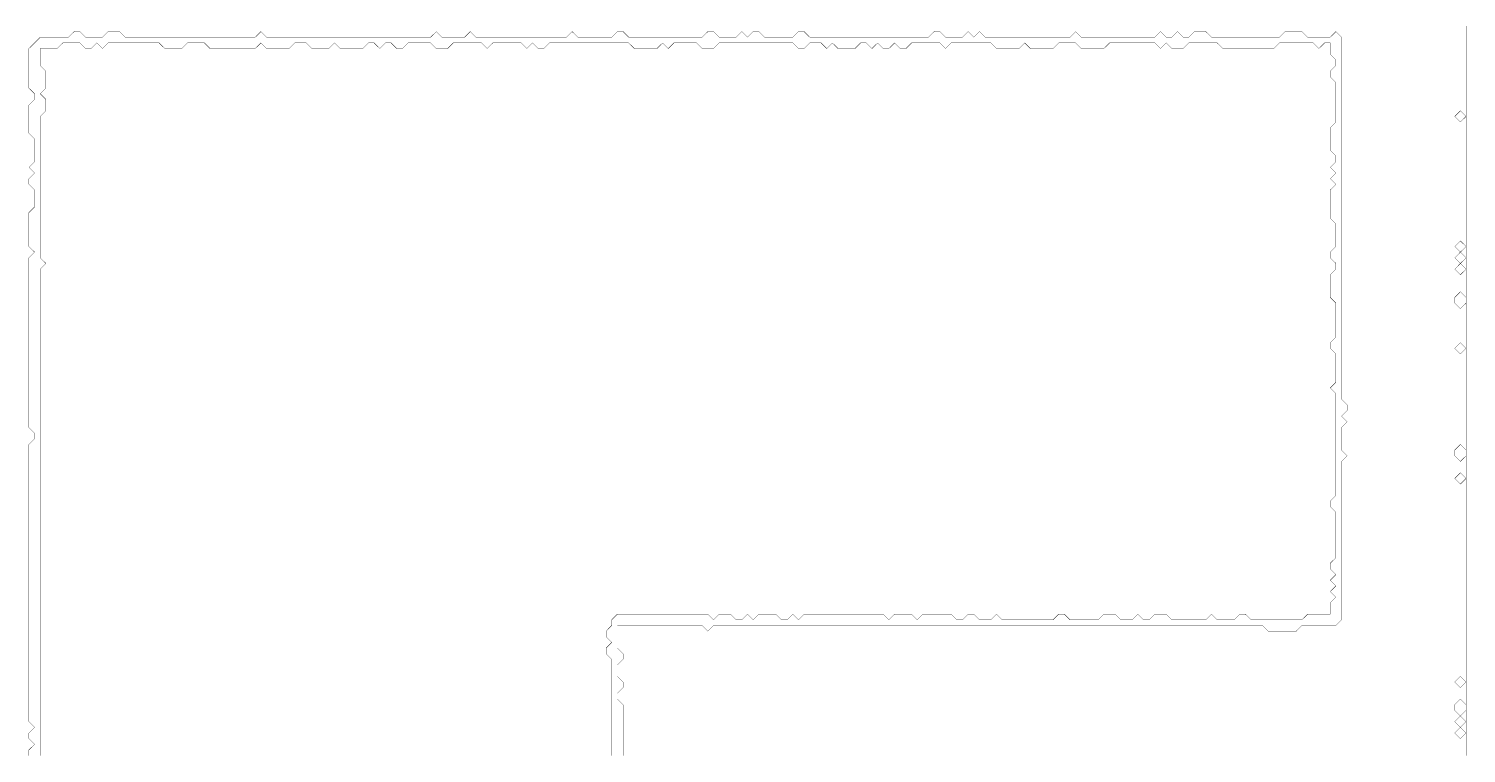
# Model space of a CAD drawing. Header units: metres. Extents: x 0 to 5079, y -5079 to 0.
# Drawn here: x 2554 to 5079, y -3813 to -2540 of the extents above; entities that cross this region are included whole.
import ezdxf

# ---------------------------------------------------------------- set-up
doc = ezdxf.new("R2010")
doc.units = ezdxf.units.M
doc.layers.add('conductor', color=1, linetype='Continuous')
doc.layers.add('substrate', color=5, linetype='Continuous')

msp = doc.modelspace()

# ---------------------------------------------------------------- linework, layer by layer
at = {"layer": 'conductor', "const_width": 0.5}
msp.add_lwpolyline([(3578.2, -3816.8), (3578.2, -3806.8), (3578.2, -3796.9), (3578.2, -3786.9), (3578.2, -3777), (3578.2, -3767.1), (3578.2, -3757.1), (3578.2, -3747.2), (3578.2, -3737.2), (3578.2, -3727.3), (3578.2, -3717.4), (3578.2, -3707.4), (3578.2, -3697.5), (3578.2, -3687.5), (3578.2, -3677.6), (3578.2, -3667.7), (3578.2, -3657.7), (3578.2, -3647.8), (3568.3, -3637.8), (3568.3, -3627.9), (3578.2, -3618), (3568.3, -3608), (3568.3, -3598.1), (3578.2, -3588.1), (3578.2, -3578.2), (3588.1, -3568.3), (3598.1, -3568.3), (3608, -3568.3), (3618, -3568.3), (3627.9, -3568.3), (3637.8, -3568.3), (3647.8, -3568.3), (3657.7, -3568.3), (3667.7, -3568.3), (3677.6, -3568.3), (3687.5, -3568.3), (3697.5, -3568.3), (3707.4, -3568.3), (3717.4, -3568.3), (3727.3, -3568.3), (3737.2, -3568.3), (3747.2, -3568.3), (3757.1, -3578.2), (3767.1, -3568.3), (3777, -3568.3), (3786.9, -3568.3), (3796.9, -3578.2), (3806.8, -3578.2), (3816.8, -3568.3), (3826.7, -3578.2), (3836.6, -3568.3), (3846.6, -3568.3), (3856.5, -3568.3), (3866.4, -3568.3), (3876.4, -3578.2), (3886.3, -3578.2), (3896.3, -3568.3), (3906.2, -3578.2), (3916.1, -3568.3), (3926.1, -3568.3), (3936, -3568.3), (3946, -3568.3), (3955.9, -3568.3), (3965.8, -3568.3), (3975.8, -3568.3), (3985.7, -3568.3), (3995.7, -3568.3), (4005.6, -3568.3), (4015.5, -3568.3), (4025.5, -3568.3), (4035.4, -3568.3), (4045.4, -3568.3), (4055.3, -3568.3), (4065.2, -3578.2), (4075.2, -3568.3), (4085.1, -3568.3), (4095.1, -3568.3), (4105, -3568.3), (4114.9, -3578.2), (4124.9, -3568.3), (4134.8, -3568.3), (4144.8, -3568.3), (4154.7, -3568.3), (4164.6, -3568.3), (4174.6, -3568.3), (4184.5, -3578.2), (4194.4, -3578.2), (4204.4, -3568.3), (4214.3, -3568.3), (4224.3, -3578.2), (4234.2, -3578.2), (4244.1, -3578.2), (4254.1, -3568.3), (4264, -3578.2), (4274, -3578.2), (4283.9, -3578.2), (4293.8, -3578.2), (4303.8, -3578.2), (4313.7, -3578.2), (4323.7, -3578.2), (4333.6, -3578.2), (4343.5, -3578.2), (4353.5, -3578.2), (4363.4, -3568.3), (4373.4, -3568.3), (4383.3, -3578.2), (4393.2, -3578.2), (4403.2, -3578.2), (4413.1, -3578.2), (4423.1, -3578.2), (4433, -3578.2), (4442.9, -3568.3), (4452.9, -3568.3), (4462.8, -3568.3), (4472.8, -3578.2), (4482.7, -3578.2), (4492.6, -3578.2), (4502.6, -3568.3), (4512.5, -3578.2), (4522.5, -3578.2), (4532.4, -3568.3), (4542.3, -3568.3), (4552.3, -3568.3), (4562.2, -3578.2), (4572.1, -3578.2), (4582.1, -3578.2), (4592, -3578.2), (4602, -3578.2), (4611.9, -3578.2), (4621.8, -3578.2), (4631.8, -3568.3), (4641.7, -3578.2), (4651.7, -3578.2), (4661.6, -3578.2), (4671.5, -3578.2), (4681.5, -3568.3), (4691.4, -3568.3), (4701.4, -3578.2), (4711.3, -3578.2), (4721.2, -3578.2), (4731.2, -3578.2), (4741.1, -3578.2), (4751.1, -3578.2), (4761, -3578.2), (4770.9, -3578.2), (4780.9, -3578.2), (4790.8, -3578.2), (4800.8, -3568.3), (4810.7, -3568.3), (4820.6, -3568.3), (4830.6, -3568.3), (4840.5, -3568.3), (4840.5, -3558.3), (4840.5, -3548.4), (4850.5, -3538.4), (4840.5, -3528.5), (4850.5, -3518.6), (4840.5, -3508.6), (4850.5, -3498.7), (4840.5, -3488.7), (4840.5, -3478.8), (4850.5, -3468.9), (4850.5, -3458.9), (4850.5, -3449), (4850.5, -3439.1), (4850.5, -3429.1), (4850.5, -3419.2), (4850.5, -3409.2), (4850.5, -3399.3), (4850.5, -3389.4), (4840.5, -3379.4), (4840.5, -3369.5), (4850.5, -3359.5), (4850.5, -3349.6), (4850.5, -3339.7), (4850.5, -3329.7), (4850.5, -3319.8), (4850.5, -3309.8), (4850.5, -3299.9), (4850.5, -3290), (4850.5, -3280), (4850.5, -3270.1), (4850.5, -3260.1), (4850.5, -3250.2), (4850.5, -3240.3), (4850.5, -3230.3), (4850.5, -3220.4), (4850.5, -3210.4), (4850.5, -3200.5), (4850.5, -3190.6), (4850.5, -3180.6), (4840.5, -3170.7), (4850.5, -3160.7), (4850.5, -3150.8), (4850.5, -3140.9), (4850.5, -3130.9), (4850.5, -3121), (4850.5, -3111), (4840.5, -3101.1), (4840.5, -3091.2), (4850.5, -3081.2), (4850.5, -3071.3), (4850.5, -3061.4), (4850.5, -3051.4), (4850.5, -3041.5), (4850.5, -3031.5), (4850.5, -3021.6), (4840.5, -3011.7), (4840.5, -3001.7), (4840.5, -2991.8), (4840.5, -2981.8), (4840.5, -2971.9), (4850.5, -2962), (4850.5, -2952), (4840.5, -2942.1), (4840.5, -2932.1), (4850.5, -2922.2), (4850.5, -2912.3), (4850.5, -2902.3), (4850.5, -2892.4), (4850.5, -2882.4), (4840.5, -2872.5), (4840.5, -2862.6), (4840.5, -2852.6), (4840.5, -2842.7), (4840.5, -2832.7), (4840.5, -2822.8), (4850.5, -2812.9), (4840.5, -2802.9), (4850.5, -2793), (4840.5, -2783), (4850.5, -2773.1), (4850.5, -2763.2), (4840.5, -2753.2), (4840.5, -2743.3), (4840.5, -2733.3), (4840.5, -2723.4), (4840.5, -2713.5), (4850.5, -2703.5), (4850.5, -2693.6), (4850.5, -2683.7), (4850.5, -2673.7), (4850.5, -2663.8), (4850.5, -2653.8), (4850.5, -2643.9), (4850.5, -2634), (4840.5, -2624), (4840.5, -2614.1), (4850.5, -2604.1), (4850.5, -2594.2), (4840.5, -2584.3), (4840.5, -2574.3), (4840.5, -2564.4), (4830.6, -2564.4), (4820.6, -2574.3), (4810.7, -2564.4), (4800.8, -2564.4), (4790.8, -2564.4), (4780.9, -2564.4), (4770.9, -2564.4), (4761, -2564.4), (4751.1, -2564.4), (4741.1, -2574.3), (4731.2, -2574.3), (4721.2, -2574.3), (4711.3, -2574.3), (4701.4, -2574.3), (4691.4, -2574.3), (4681.5, -2574.3), (4671.5, -2574.3), (4661.6, -2574.3), (4651.7, -2574.3), (4641.7, -2564.4), (4631.8, -2564.4), (4621.8, -2564.4), (4611.9, -2564.4), (4602, -2564.4), (4592, -2564.4), (4582.1, -2574.3), (4572.1, -2574.3), (4562.2, -2574.3), (4552.3, -2564.4), (4542.3, -2574.3), (4532.4, -2564.4), (4522.5, -2564.4), (4512.5, -2564.4), (4502.6, -2564.4), (4492.6, -2564.4), (4482.7, -2564.4), (4472.8, -2564.4), (4462.8, -2564.4), (4452.9, -2564.4), (4442.9, -2574.3), (4433, -2574.3), (4423.1, -2574.3), (4413.1, -2574.3), (4403.2, -2574.3), (4393.2, -2564.4), (4383.3, -2564.4), (4373.4, -2564.4), (4363.4, -2564.4), (4353.5, -2574.3), (4343.5, -2574.3), (4333.6, -2574.3), (4323.7, -2574.3), (4313.7, -2574.3), (4303.8, -2564.4), (4293.8, -2574.3), (4283.9, -2574.3), (4274, -2574.3), (4264, -2574.3), (4254.1, -2574.3), (4244.1, -2564.4), (4234.2, -2564.4), (4224.3, -2564.4), (4214.3, -2564.4), (4204.4, -2564.4), (4194.4, -2564.4), (4184.5, -2564.4), (4174.6, -2564.4), (4164.6, -2574.3), (4154.7, -2564.4), (4144.8, -2564.4), (4134.8, -2564.4), (4124.9, -2564.4), (4114.9, -2564.4), (4105, -2564.4), (4095.1, -2574.3), (4085.1, -2574.3), (4075.2, -2564.4), (4065.2, -2574.3), (4055.3, -2574.3), (4045.4, -2564.4), (4035.4, -2574.3), (4025.5, -2564.4), (4015.5, -2564.4), (4005.6, -2574.3), (3995.7, -2574.3), (3985.7, -2574.3), (3975.8, -2574.3), (3965.8, -2564.4), (3955.9, -2574.3), (3946, -2564.4), (3936, -2564.4), (3926.1, -2564.4), (3916.1, -2574.3), (3906.2, -2574.3), (3896.3, -2564.4), (3886.3, -2564.4), (3876.4, -2564.4), (3866.4, -2564.4), (3856.5, -2564.4), (3846.6, -2564.4), (3836.6, -2564.4), (3826.7, -2564.4), (3816.8, -2564.4), (3806.8, -2564.4), (3796.9, -2564.4), (3786.9, -2564.4), (3777, -2564.4), (3767.1, -2564.4), (3757.1, -2574.3), (3747.2, -2574.3), (3737.2, -2574.3), (3727.3, -2564.4), (3717.4, -2564.4), (3707.4, -2564.4), (3697.5, -2564.4), (3687.5, -2564.4), (3677.6, -2574.3), (3667.7, -2564.4), (3657.7, -2574.3), (3647.8, -2574.3), (3637.8, -2574.3), (3627.9, -2574.3), (3618, -2574.3), (3608, -2564.4), (3598.1, -2564.4), (3588.1, -2564.4), (3578.2, -2564.4), (3568.3, -2564.4), (3558.3, -2564.4), (3548.4, -2564.4), (3538.4, -2564.4), (3528.5, -2564.4), (3518.6, -2564.4), (3508.6, -2564.4), (3498.7, -2564.4), (3488.7, -2564.4), (3478.8, -2564.4), (3468.9, -2564.4), (3458.9, -2574.3), (3449, -2574.3), (3439.1, -2564.4), (3429.1, -2574.3), (3419.2, -2564.4), (3409.2, -2564.4), (3399.3, -2564.4), (3389.4, -2564.4), (3379.4, -2564.4), (3369.5, -2564.4), (3359.5, -2574.3), (3349.6, -2564.4), (3339.7, -2564.4), (3329.7, -2564.4), (3319.8, -2564.4), (3309.8, -2564.4), (3299.9, -2564.4), (3290, -2574.3), (3280, -2574.3), (3270.1, -2574.3), (3260.1, -2564.4), (3250.2, -2564.4), (3240.3, -2564.4), (3230.3, -2564.4), (3220.4, -2564.4), (3210.4, -2574.3), (3200.5, -2574.3), (3190.6, -2564.4), (3180.6, -2564.4), (3170.7, -2574.3), (3160.7, -2564.4), (3150.8, -2564.4), (3140.9, -2574.3), (3130.9, -2574.3), (3121, -2574.3), (3111, -2574.3), (3101.1, -2574.3), (3091.2, -2564.4), (3081.2, -2574.3), (3071.3, -2574.3), (3061.4, -2574.3), (3051.4, -2574.3), (3041.5, -2564.4), (3031.5, -2564.4), (3021.6, -2564.4), (3011.7, -2574.3), (3001.7, -2574.3), (2991.8, -2574.3), (2981.8, -2574.3), (2971.9, -2574.3), (2962, -2564.4), (2952, -2574.3), (2942.1, -2574.3), (2932.1, -2574.3), (2922.2, -2574.3), (2912.3, -2574.3), (2902.3, -2574.3), (2892.4, -2574.3), (2882.4, -2574.3), (2872.5, -2574.3), (2862.6, -2564.4), (2852.6, -2564.4), (2842.7, -2564.4), (2832.7, -2564.4), (2822.8, -2574.3), (2812.9, -2574.3), (2802.9, -2574.3), (2793, -2574.3), (2783, -2564.4), (2773.1, -2564.4), (2763.2, -2564.4), (2753.2, -2564.4), (2743.3, -2564.4), (2733.3, -2564.4), (2723.4, -2564.4), (2713.5, -2564.4), (2703.5, -2564.4), (2693.6, -2564.4), (2683.7, -2574.3), (2673.7, -2564.4), (2663.8, -2574.3), (2653.8, -2574.3), (2643.9, -2564.4), (2634, -2564.4), (2624, -2564.4), (2614.1, -2564.4), (2604.1, -2574.3), (2594.2, -2574.3), (2584.3, -2574.3), (2574.3, -2574.3), (2574.3, -2584.3), (2574.3, -2594.2), (2574.3, -2604.1), (2584.3, -2614.1), (2584.3, -2624), (2584.3, -2634), (2584.3, -2643.9), (2574.3, -2653.8), (2584.3, -2663.8), (2584.3, -2673.7), (2584.3, -2683.7), (2574.3, -2693.6), (2574.3, -2703.5), (2574.3, -2713.5), (2574.3, -2723.4), (2574.3, -2733.3), (2574.3, -2743.3), (2574.3, -2753.2), (2574.3, -2763.2), (2574.3, -2773.1), (2574.3, -2783), (2574.3, -2793), (2574.3, -2802.9), (2574.3, -2812.9), (2574.3, -2822.8), (2574.3, -2832.7), (2574.3, -2842.7), (2574.3, -2852.6), (2574.3, -2862.6), (2574.3, -2872.5), (2574.3, -2882.4), (2574.3, -2892.4), (2574.3, -2902.3), (2574.3, -2912.3), (2574.3, -2922.2), (2574.3, -2932.1), (2574.3, -2942.1), (2584.3, -2952), (2574.3, -2962), (2574.3, -2971.9), (2574.3, -2981.8), (2574.3, -2991.8), (2574.3, -3001.7), (2574.3, -3011.7), (2574.3, -3021.6), (2574.3, -3031.5), (2574.3, -3041.5), (2574.3, -3051.4), (2574.3, -3061.4), (2574.3, -3071.3), (2574.3, -3081.2), (2574.3, -3091.2), (2574.3, -3101.1), (2574.3, -3111), (2574.3, -3121), (2574.3, -3130.9), (2574.3, -3140.9), (2574.3, -3150.8), (2574.3, -3160.7), (2574.3, -3170.7), (2574.3, -3180.6), (2574.3, -3190.6), (2574.3, -3200.5), (2574.3, -3210.4), (2574.3, -3220.4), (2574.3, -3230.3), (2574.3, -3240.3), (2574.3, -3250.2), (2574.3, -3260.1), (2574.3, -3270.1), (2574.3, -3280), (2574.3, -3290), (2574.3, -3299.9), (2574.3, -3309.8), (2574.3, -3319.8), (2574.3, -3329.7), (2574.3, -3339.7), (2574.3, -3349.6), (2574.3, -3359.5), (2574.3, -3369.5), (2574.3, -3379.4), (2574.3, -3389.4), (2574.3, -3399.3), (2574.3, -3409.2), (2574.3, -3419.2), (2574.3, -3429.1), (2574.3, -3439.1), (2574.3, -3449), (2574.3, -3458.9), (2574.3, -3468.9), (2574.3, -3478.8), (2574.3, -3488.7), (2574.3, -3498.7), (2574.3, -3508.6), (2574.3, -3518.6), (2574.3, -3528.5), (2574.3, -3538.4), (2574.3, -3548.4), (2574.3, -3558.3), (2574.3, -3568.3), (2574.3, -3578.2), (2574.3, -3588.1), (2574.3, -3598.1), (2574.3, -3608), (2574.3, -3618), (2574.3, -3627.9), (2574.3, -3637.8), (2574.3, -3647.8), (2574.3, -3657.7), (2574.3, -3667.7), (2574.3, -3677.6), (2574.3, -3687.5), (2574.3, -3697.5), (2574.3, -3707.4), (2574.3, -3717.4), (2574.3, -3727.3), (2574.3, -3737.2), (2574.3, -3747.2), (2574.3, -3757.1), (2574.3, -3767.1), (2574.3, -3777), (2574.3, -3786.9), (2574.3, -3796.9), (2574.3, -3806.8), (2574.3, -3816.8)], dxfattribs=at)
at = {"layer": 'substrate', "const_width": 0.5}
for points in [[(2554.4, -3816.8), (2554.4, -3806.8), (2564.4, -3796.9), (2554.4, -3786.9), (2554.4, -3777), (2564.4, -3767.1), (2554.4, -3757.1), (2554.4, -3747.2), (2554.4, -3737.2), (2554.4, -3727.3), (2554.4, -3717.4), (2554.4, -3707.4), (2554.4, -3697.5), (2554.4, -3687.5), (2554.4, -3677.6), (2554.4, -3667.7), (2554.4, -3657.7), (2554.4, -3647.8), (2554.4, -3637.8), (2554.4, -3627.9), (2554.4, -3618), (2554.4, -3608), (2554.4, -3598.1), (2554.4, -3588.1), (2554.4, -3578.2), (2554.4, -3568.3), (2554.4, -3558.3), (2554.4, -3548.4), (2554.4, -3538.4), (2554.4, -3528.5), (2554.4, -3518.6), (2554.4, -3508.6), (2554.4, -3498.7), (2554.4, -3488.7), (2554.4, -3478.8), (2554.4, -3468.9), (2554.4, -3458.9), (2554.4, -3449), (2554.4, -3439.1), (2554.4, -3429.1), (2554.4, -3419.2), (2554.4, -3409.2), (2554.4, -3399.3), (2554.4, -3389.4), (2554.4, -3379.4), (2554.4, -3369.5), (2554.4, -3359.5), (2554.4, -3349.6), (2554.4, -3339.7), (2554.4, -3329.7), (2554.4, -3319.8), (2554.4, -3309.8), (2554.4, -3299.9), (2554.4, -3290), (2554.4, -3280), (2554.4, -3270.1), (2564.4, -3260.1), (2564.4, -3250.2), (2554.4, -3240.3), (2554.4, -3230.3), (2554.4, -3220.4), (2554.4, -3210.4), (2554.4, -3200.5), (2554.4, -3190.6), (2554.4, -3180.6), (2554.4, -3170.7), (2554.4, -3160.7), (2554.4, -3150.8), (2554.4, -3140.9), (2554.4, -3130.9), (2554.4, -3121), (2554.4, -3111), (2554.4, -3101.1), (2554.4, -3091.2), (2554.4, -3081.2), (2554.4, -3071.3), (2554.4, -3061.4), (2554.4, -3051.4), (2554.4, -3041.5), (2554.4, -3031.5), (2554.4, -3021.6), (2554.4, -3011.7), (2554.4, -3001.7), (2554.4, -2991.8), (2554.4, -2981.8), (2554.4, -2971.9), (2554.4, -2962), (2554.4, -2952), (2554.4, -2942.1), (2564.4, -2932.1), (2554.4, -2922.2), (2554.4, -2912.3), (2554.4, -2902.3), (2554.4, -2892.4), (2554.4, -2882.4), (2554.4, -2872.5), (2554.4, -2862.6), (2564.4, -2852.6), (2564.4, -2842.7), (2564.4, -2832.7), (2564.4, -2822.8), (2554.4, -2812.9), (2554.4, -2802.9), (2564.4, -2793), (2554.4, -2783), (2564.4, -2773.1), (2564.4, -2763.2), (2564.4, -2753.2), (2564.4, -2743.3), (2564.4, -2733.3), (2554.4, -2723.4), (2554.4, -2713.5), (2554.4, -2703.5), (2554.4, -2693.6), (2554.4, -2683.7), (2554.4, -2673.7), (2564.4, -2663.8), (2564.4, -2653.8), (2554.4, -2643.9), (2554.4, -2634), (2554.4, -2624), (2554.4, -2614.1), (2554.4, -2604.1), (2554.4, -2594.2), (2554.4, -2584.3), (2554.4, -2574.3), (2564.4, -2564.4), (2574.3, -2554.4), (2584.3, -2554.4), (2594.2, -2554.4), (2604.1, -2554.4), (2614.1, -2554.4), (2624, -2554.4), (2634, -2544.5), (2643.9, -2544.5), (2653.8, -2554.4), (2663.8, -2554.4), (2673.7, -2554.4), (2683.7, -2554.4), (2693.6, -2544.5), (2703.5, -2544.5), (2713.5, -2544.5), (2723.4, -2554.4), (2733.3, -2554.4), (2743.3, -2554.4), (2753.2, -2554.4), (2763.2, -2554.4), (2773.1, -2554.4), (2783, -2554.4), (2793, -2554.4), (2802.9, -2554.4), (2812.9, -2554.4), (2822.8, -2554.4), (2832.7, -2554.4), (2842.7, -2554.4), (2852.6, -2554.4), (2862.6, -2554.4), (2872.5, -2554.4), (2882.4, -2554.4), (2892.4, -2554.4), (2902.3, -2554.4), (2912.3, -2554.4), (2922.2, -2554.4), (2932.1, -2554.4), (2942.1, -2554.4), (2952, -2554.4), (2962, -2544.5), (2971.9, -2554.4), (2981.8, -2554.4), (2991.8, -2554.4), (3001.7, -2554.4), (3011.7, -2554.4), (3021.6, -2554.4), (3031.5, -2554.4), (3041.5, -2554.4), (3051.4, -2554.4), (3061.4, -2554.4), (3071.3, -2554.4), (3081.2, -2554.4), (3091.2, -2554.4), (3101.1, -2554.4), (3111, -2554.4), (3121, -2554.4), (3130.9, -2554.4), (3140.9, -2554.4), (3150.8, -2554.4), (3160.7, -2554.4), (3170.7, -2554.4), (3180.6, -2554.4), (3190.6, -2554.4), (3200.5, -2554.4), (3210.4, -2554.4), (3220.4, -2554.4), (3230.3, -2554.4), (3240.3, -2554.4), (3250.2, -2554.4), (3260.1, -2554.4), (3270.1, -2544.5), (3280, -2554.4), (3290, -2554.4), (3299.9, -2554.4), (3309.8, -2554.4), (3319.8, -2554.4), (3329.7, -2544.5), (3339.7, -2554.4), (3349.6, -2554.4), (3359.5, -2554.4), (3369.5, -2554.4), (3379.4, -2554.4), (3389.4, -2554.4), (3399.3, -2554.4), (3409.2, -2554.4), (3419.2, -2554.4), (3429.1, -2554.4), (3439.1, -2554.4), (3449, -2554.4), (3458.9, -2554.4), (3468.9, -2554.4), (3478.8, -2554.4), (3488.7, -2554.4), (3498.7, -2554.4), (3508.6, -2544.5), (3518.6, -2554.4), (3528.5, -2554.4), (3538.4, -2554.4), (3548.4, -2554.4), (3558.3, -2554.4), (3568.3, -2554.4), (3578.2, -2554.4), (3588.1, -2544.5), (3598.1, -2544.5), (3608, -2554.4), (3618, -2554.4), (3627.9, -2554.4), (3637.8, -2554.4), (3647.8, -2554.4), (3657.7, -2554.4), (3667.7, -2554.4), (3677.6, -2554.4), (3687.5, -2554.4), (3697.5, -2554.4), (3707.4, -2554.4), (3717.4, -2554.4), (3727.3, -2554.4), (3737.2, -2554.4), (3747.2, -2544.5), (3757.1, -2544.5), (3767.1, -2554.4), (3777, -2554.4), (3786.9, -2554.4), (3796.9, -2554.4), (3806.8, -2544.5), (3816.8, -2554.4), (3826.7, -2544.5), (3836.6, -2544.5), (3846.6, -2554.4), (3856.5, -2554.4), (3866.4, -2554.4), (3876.4, -2554.4), (3886.3, -2554.4), (3896.3, -2554.4), (3906.2, -2544.5), (3916.1, -2544.5), (3926.1, -2554.4), (3936, -2554.4), (3946, -2554.4), (3955.9, -2554.4), (3965.8, -2554.4), (3975.8, -2554.4), (3985.7, -2554.4), (3995.7, -2554.4), (4005.6, -2554.4), (4015.5, -2554.4), (4025.5, -2554.4), (4035.4, -2554.4), (4045.4, -2554.4), (4055.3, -2554.4), (4065.2, -2554.4), (4075.2, -2554.4), (4085.1, -2554.4), (4095.1, -2554.4), (4105, -2554.4), (4114.9, -2554.4), (4124.9, -2554.4), (4134.8, -2554.4), (4144.8, -2544.5), (4154.7, -2544.5), (4164.6, -2554.4), (4174.6, -2554.4), (4184.5, -2554.4), (4194.4, -2554.4), (4204.4, -2544.5), (4214.3, -2554.4), (4224.3, -2544.5), (4234.2, -2554.4), (4244.1, -2554.4), (4254.1, -2554.4), (4264, -2554.4), (4274, -2554.4), (4283.9, -2554.4), (4293.8, -2554.4), (4303.8, -2554.4), (4313.7, -2554.4), (4323.7, -2554.4), (4333.6, -2554.4), (4343.5, -2554.4), (4353.5, -2554.4), (4363.4, -2554.4), (4373.4, -2554.4), (4383.3, -2554.4), (4393.2, -2544.5), (4403.2, -2554.4), (4413.1, -2554.4), (4423.1, -2554.4), (4433, -2554.4), (4442.9, -2554.4), (4452.9, -2554.4), (4462.8, -2554.4), (4472.8, -2554.4), (4482.7, -2554.4), (4492.6, -2554.4), (4502.6, -2554.4), (4512.5, -2554.4), (4522.5, -2554.4), (4532.4, -2554.4), (4542.3, -2544.5), (4552.3, -2554.4), (4562.2, -2554.4), (4572.1, -2544.5), (4582.1, -2554.4), (4592, -2554.4), (4602, -2544.5), (4611.9, -2544.5), (4621.8, -2544.5), (4631.8, -2554.4), (4641.7, -2554.4), (4651.7, -2554.4), (4661.6, -2554.4), (4671.5, -2554.4), (4681.5, -2554.4), (4691.4, -2554.4), (4701.4, -2554.4), (4711.3, -2554.4), (4721.2, -2554.4), (4731.2, -2554.4), (4741.1, -2554.4), (4751.1, -2554.4), (4761, -2544.5), (4770.9, -2544.5), (4780.9, -2544.5), (4790.8, -2544.5), (4800.8, -2554.4), (4810.7, -2554.4), (4820.6, -2554.4), (4830.6, -2554.4), (4840.5, -2554.4), (4850.5, -2544.5), (4860.4, -2554.4), (4860.4, -2564.4), (4860.4, -2574.3), (4860.4, -2584.3), (4860.4, -2594.2), (4860.4, -2604.1), (4860.4, -2614.1), (4860.4, -2624), (4860.4, -2634), (4860.4, -2643.9), (4860.4, -2653.8), (4860.4, -2663.8), (4860.4, -2673.7), (4860.4, -2683.7), (4860.4, -2693.6), (4860.4, -2703.5), (4860.4, -2713.5), (4860.4, -2723.4), (4860.4, -2733.3), (4860.4, -2743.3), (4860.4, -2753.2), (4860.4, -2763.2), (4860.4, -2773.1), (4860.4, -2783), (4860.4, -2793), (4860.4, -2802.9), (4860.4, -2812.9), (4860.4, -2822.8), (4860.4, -2832.7), (4860.4, -2842.7), (4860.4, -2852.6), (4860.4, -2862.6), (4860.4, -2872.5), (4860.4, -2882.4), (4860.4, -2892.4), (4860.4, -2902.3), (4860.4, -2912.3), (4860.4, -2922.2), (4860.4, -2932.1), (4860.4, -2942.1), (4860.4, -2952), (4860.4, -2962), (4860.4, -2971.9), (4860.4, -2981.8), (4860.4, -2991.8), (4860.4, -3001.7), (4860.4, -3011.7), (4860.4, -3021.6), (4860.4, -3031.5), (4860.4, -3041.5), (4860.4, -3051.4), (4860.4, -3061.4), (4860.4, -3071.3), (4860.4, -3081.2), (4860.4, -3091.2), (4860.4, -3101.1), (4860.4, -3111), (4860.4, -3121), (4860.4, -3130.9), (4860.4, -3140.9), (4860.4, -3150.8), (4860.4, -3160.7), (4860.4, -3170.7), (4860.4, -3180.6), (4860.4, -3190.6), (4870.3, -3200.5), (4870.3, -3210.4), (4860.4, -3220.4), (4870.3, -3230.3), (4860.4, -3240.3), (4860.4, -3250.2), (4860.4, -3260.1), (4860.4, -3270.1), (4860.4, -3280), (4870.3, -3290), (4860.4, -3299.9), (4860.4, -3309.8), (4860.4, -3319.8), (4860.4, -3329.7), (4860.4, -3339.7), (4860.4, -3349.6), (4860.4, -3359.5), (4860.4, -3369.5), (4860.4, -3379.4), (4860.4, -3389.4), (4860.4, -3399.3), (4860.4, -3409.2), (4860.4, -3419.2), (4860.4, -3429.1), (4860.4, -3439.1), (4860.4, -3449), (4860.4, -3458.9), (4860.4, -3468.9), (4860.4, -3478.8), (4860.4, -3488.7), (4860.4, -3498.7), (4860.4, -3508.6), (4860.4, -3518.6), (4860.4, -3528.5), (4860.4, -3538.4), (4860.4, -3548.4), (4860.4, -3558.3), (4860.4, -3568.3), (4860.4, -3578.2), (4850.5, -3588.1), (4840.5, -3588.1), (4830.6, -3588.1), (4820.6, -3588.1), (4810.7, -3588.1), (4800.8, -3588.1), (4790.8, -3588.1), (4780.9, -3598.1), (4770.9, -3598.1), (4761, -3598.1), (4751.1, -3598.1), (4741.1, -3598.1), (4731.2, -3598.1), (4721.2, -3588.1), (4711.3, -3588.1), (4701.4, -3588.1), (4691.4, -3588.1), (4681.5, -3588.1), (4671.5, -3588.1), (4661.6, -3588.1), (4651.7, -3588.1), (4641.7, -3588.1), (4631.8, -3588.1), (4621.8, -3588.1), (4611.9, -3588.1), (4602, -3588.1), (4592, -3588.1), (4582.1, -3588.1), (4572.1, -3588.1), (4562.2, -3588.1), (4552.3, -3588.1), (4542.3, -3588.1), (4532.4, -3588.1), (4522.5, -3588.1), (4512.5, -3588.1), (4502.6, -3588.1), (4492.6, -3588.1), (4482.7, -3588.1), (4472.8, -3588.1), (4462.8, -3588.1), (4452.9, -3588.1), (4442.9, -3588.1), (4433, -3588.1), (4423.1, -3588.1), (4413.1, -3588.1), (4403.2, -3588.1), (4393.2, -3588.1), (4383.3, -3588.1), (4373.4, -3588.1), (4363.4, -3588.1), (4353.5, -3588.1), (4343.5, -3588.1), (4333.6, -3588.1), (4323.7, -3588.1), (4313.7, -3588.1), (4303.8, -3588.1), (4293.8, -3588.1), (4283.9, -3588.1), (4274, -3588.1), (4264, -3588.1), (4254.1, -3588.1), (4244.1, -3588.1), (4234.2, -3588.1), (4224.3, -3588.1), (4214.3, -3588.1), (4204.4, -3588.1), (4194.4, -3588.1), (4184.5, -3588.1), (4174.6, -3588.1), (4164.6, -3588.1), (4154.7, -3588.1), (4144.8, -3588.1), (4134.8, -3588.1), (4124.9, -3588.1), (4114.9, -3588.1), (4105, -3588.1), (4095.1, -3588.1), (4085.1, -3588.1), (4075.2, -3588.1), (4065.2, -3588.1), (4055.3, -3588.1), (4045.4, -3588.1), (4035.4, -3588.1), (4025.5, -3588.1), (4015.5, -3588.1), (4005.6, -3588.1), (3995.7, -3588.1), (3985.7, -3588.1), (3975.8, -3588.1), (3965.8, -3588.1), (3955.9, -3588.1), (3946, -3588.1), (3936, -3588.1), (3926.1, -3588.1), (3916.1, -3588.1), (3906.2, -3588.1), (3896.3, -3588.1), (3886.3, -3588.1), (3876.4, -3588.1), (3866.4, -3588.1), (3856.5, -3588.1), (3846.6, -3588.1), (3836.6, -3588.1), (3826.7, -3588.1), (3816.8, -3588.1), (3806.8, -3588.1), (3796.9, -3588.1), (3786.9, -3588.1), (3777, -3588.1), (3767.1, -3588.1), (3757.1, -3588.1), (3747.2, -3598.1), (3737.2, -3588.1), (3727.3, -3588.1), (3717.4, -3588.1), (3707.4, -3588.1), (3697.5, -3588.1), (3687.5, -3588.1), (3677.6, -3588.1), (3667.7, -3588.1), (3657.7, -3588.1), (3647.8, -3588.1), (3637.8, -3588.1), (3627.9, -3588.1), (3618, -3588.1), (3608, -3588.1), (3598.1, -3588.1), (3588.1, -3588.1), (3588.1, -3598.1), (3588.1, -3608), (3588.1, -3618), (3588.1, -3627.9), (3598.1, -3637.8), (3598.1, -3647.8), (3588.1, -3657.7), (3588.1, -3667.7), (3588.1, -3677.6), (3598.1, -3687.5), (3598.1, -3697.5), (3588.1, -3707.4), (3588.1, -3717.4), (3598.1, -3727.3), (3598.1, -3737.2), (3598.1, -3747.2), (3598.1, -3757.1), (3598.1, -3767.1), (3598.1, -3777), (3598.1, -3786.9), (3598.1, -3796.9), (3598.1, -3806.8), (3598.1, -3816.8)], [(5079.1, -3816.8), (5079.1, -3806.8), (5079.1, -3796.9), (5079.1, -3786.9), (5079.1, -3777), (5079.1, -3767.1), (5079.1, -3757.1), (5079.1, -3747.2), (5079.1, -3737.2), (5079.1, -3727.3), (5079.1, -3717.4), (5079.1, -3707.4), (5079.1, -3697.5), (5079.1, -3687.5), (5079.1, -3677.6), (5079.1, -3667.7), (5079.1, -3657.7), (5079.1, -3647.8), (5079.1, -3637.8), (5079.1, -3627.9), (5079.1, -3618), (5079.1, -3608), (5079.1, -3598.1), (5079.1, -3588.1), (5079.1, -3578.2), (5079.1, -3568.3), (5079.1, -3558.3), (5079.1, -3548.4), (5079.1, -3538.4), (5079.1, -3528.5), (5079.1, -3518.6), (5079.1, -3508.6), (5079.1, -3498.7), (5079.1, -3488.7), (5079.1, -3478.8), (5079.1, -3468.9), (5079.1, -3458.9), (5079.1, -3449), (5079.1, -3439.1), (5079.1, -3429.1), (5079.1, -3419.2), (5079.1, -3409.2), (5079.1, -3399.3), (5079.1, -3389.4), (5079.1, -3379.4), (5079.1, -3369.5), (5079.1, -3359.5), (5079.1, -3349.6), (5079.1, -3339.7), (5079.1, -3329.7), (5079.1, -3319.8), (5079.1, -3309.8), (5079.1, -3299.9), (5079.1, -3290), (5079.1, -3280), (5079.1, -3270.1), (5079.1, -3260.1), (5079.1, -3250.2), (5079.1, -3240.3), (5079.1, -3230.3), (5079.1, -3220.4), (5079.1, -3210.4), (5079.1, -3200.5), (5079.1, -3190.6), (5079.1, -3180.6), (5079.1, -3170.7), (5079.1, -3160.7), (5079.1, -3150.8), (5079.1, -3140.9), (5079.1, -3130.9), (5079.1, -3121), (5079.1, -3111), (5079.1, -3101.1), (5079.1, -3091.2), (5079.1, -3081.2), (5079.1, -3071.3), (5079.1, -3061.4), (5079.1, -3051.4), (5079.1, -3041.5), (5079.1, -3031.5), (5079.1, -3021.6), (5079.1, -3011.7), (5079.1, -3001.7), (5079.1, -2991.8), (5079.1, -2981.8), (5079.1, -2971.9), (5079.1, -2962), (5079.1, -2952), (5079.1, -2942.1), (5079.1, -2932.1), (5079.1, -2922.2), (5079.1, -2912.3), (5079.1, -2902.3), (5079.1, -2892.4), (5079.1, -2882.4), (5079.1, -2872.5), (5079.1, -2862.6), (5079.1, -2852.6), (5079.1, -2842.7), (5079.1, -2832.7), (5079.1, -2822.8), (5079.1, -2812.9), (5079.1, -2802.9), (5079.1, -2793), (5079.1, -2783), (5079.1, -2773.1), (5079.1, -2763.2), (5079.1, -2753.2), (5079.1, -2743.3), (5079.1, -2733.3), (5079.1, -2723.4), (5079.1, -2713.5), (5079.1, -2703.5), (5079.1, -2693.6), (5079.1, -2683.7), (5079.1, -2673.7), (5079.1, -2663.8), (5079.1, -2653.8), (5079.1, -2643.9), (5079.1, -2634), (5079.1, -2624), (5079.1, -2614.1), (5079.1, -2604.1), (5079.1, -2594.2), (5079.1, -2584.3), (5079.1, -2574.3), (5079.1, -2564.4), (5079.1, -2554.4), (5079.1, -2544.5), (5079.1, -2534.6)]]:
    msp.add_lwpolyline(points, dxfattribs=at)
for points in [[(5059.2, -2693.6), (5069.1, -2683.7), (5079.1, -2693.6), (5069.1, -2703.5)], [(5059.2, -2922.2), (5069.1, -2912.3), (5079.1, -2922.2), (5069.1, -2932.1)], [(5059.2, -2942.1), (5069.1, -2932.1), (5079.1, -2942.1), (5069.1, -2952)], [(5059.2, -2962), (5069.1, -2952), (5079.1, -2962), (5069.1, -2971.9)], [(5059.2, -3011.7), (5069.1, -3001.7), (5079.1, -3011.7), (5079.1, -3021.6), (5069.1, -3031.5), (5059.2, -3021.6)], [(5059.2, -3101.1), (5069.1, -3091.2), (5079.1, -3101.1), (5069.1, -3111)], [(5059.2, -3280), (5069.1, -3270.1), (5079.1, -3280), (5079.1, -3290), (5069.1, -3299.9), (5059.2, -3290)], [(5059.2, -3329.7), (5069.1, -3319.8), (5079.1, -3329.7), (5069.1, -3339.7)], [(5059.2, -3687.5), (5069.1, -3677.6), (5079.1, -3687.5), (5069.1, -3697.5)], [(5059.2, -3727.3), (5069.1, -3717.4), (5079.1, -3727.3), (5079.1, -3737.2), (5069.1, -3747.2), (5059.2, -3737.2)], [(5059.2, -3757.1), (5069.1, -3747.2), (5079.1, -3757.1), (5069.1, -3767.1)], [(5059.2, -3777), (5069.1, -3767.1), (5079.1, -3777), (5069.1, -3786.9)]]:
    msp.add_lwpolyline(points, close=True, dxfattribs=at)

doc.saveas('drawing.dxf')
